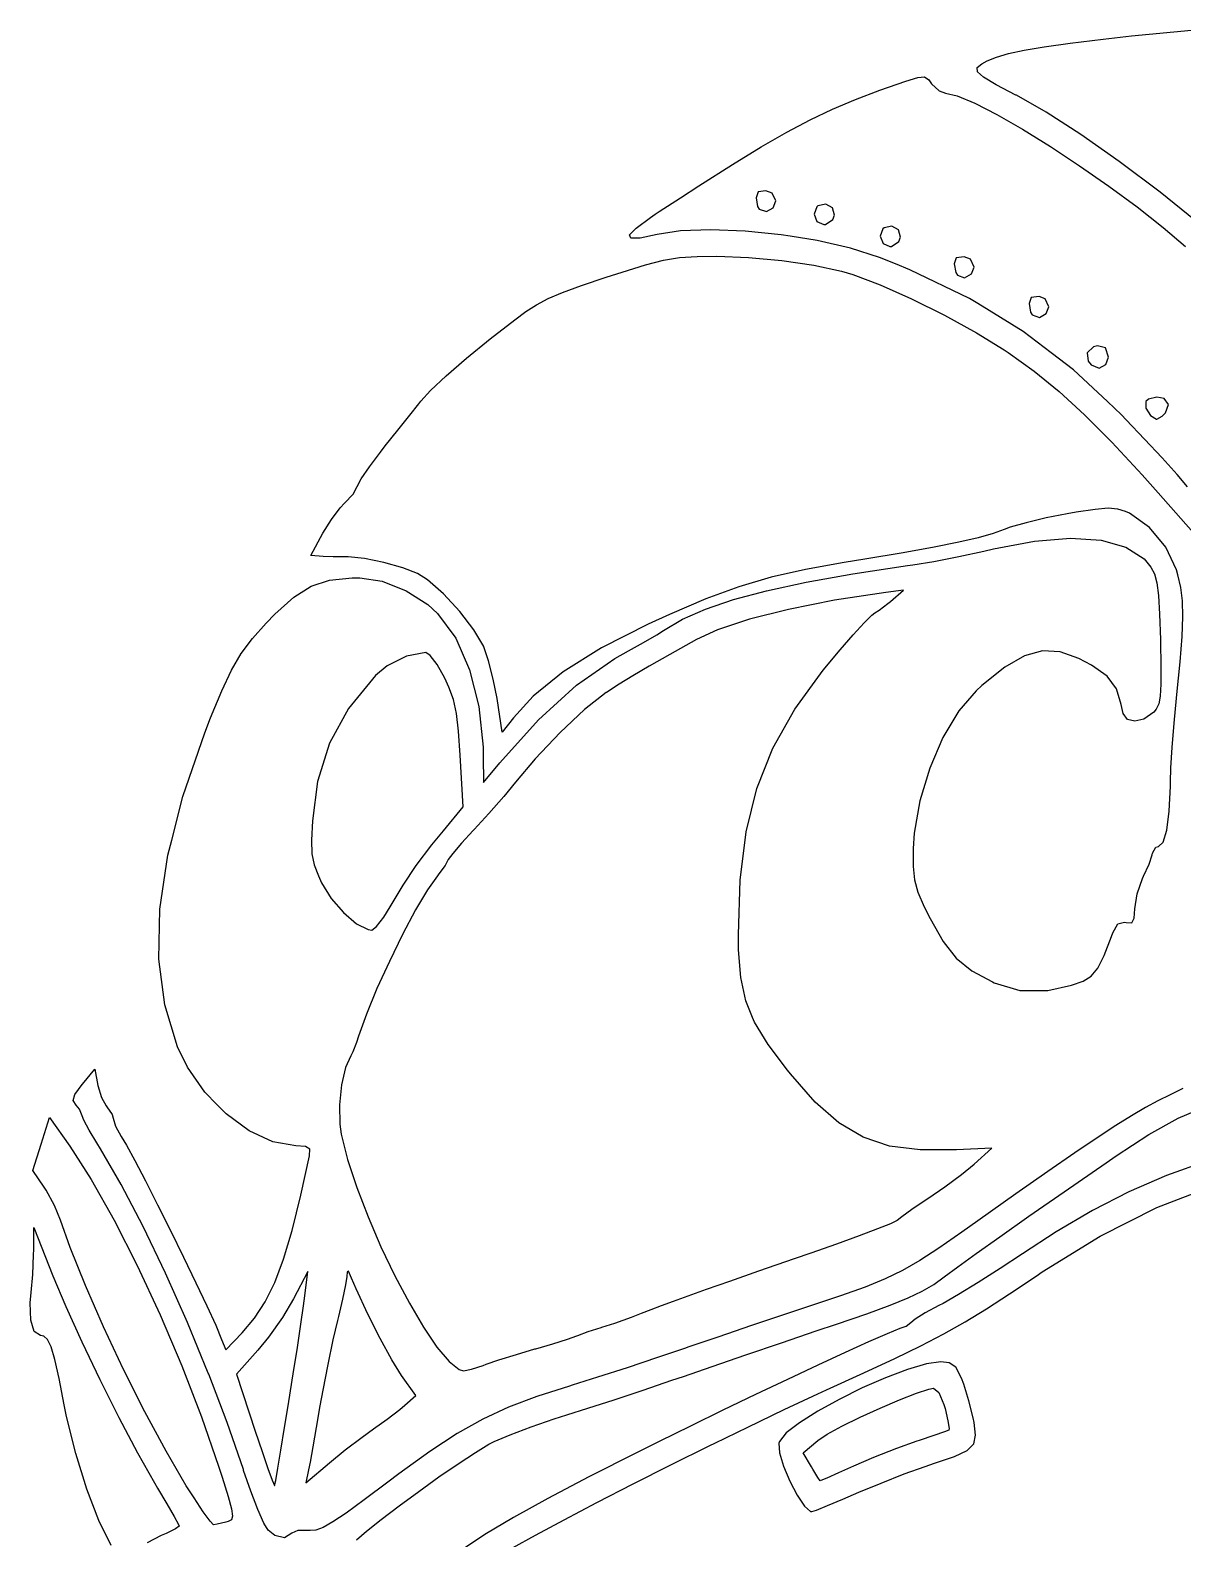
# Model space of a CAD drawing. Header units: inches. Extents: x -2.16 to 7.19, y -6.87 to -1.22.
# Drawn here: x -1.44 to -0.785, y -2.502 to -1.646 of the extents above; entities that cross this region are included whole.
import ezdxf

# ---------------------------------------------------------------- set-up
doc = ezdxf.new("R2010")
doc.units = ezdxf.units.IN
doc.header["$MEASUREMENT"] = 0
doc.layers.add('Front', color=13, linetype='CONTINUOUS', true_color=0xc83434)

msp = doc.modelspace()

# ---------------------------------------------------------------- linework, layer by layer
at = {"layer": 'Front', "linetype": 'CONTINUOUS'}
for p, q in [((-0.84936, -1.65326), (-0.83066, -1.65094)), ((-0.83066, -1.65094), (-0.81463, -1.64909)), ((-0.81463, -1.64909), (-0.78047, -1.64585)), ((-0.89121, -1.66115), (-0.88445, -1.65917)), ((-0.88445, -1.65917), (-0.87564, -1.65726)), ((-0.87564, -1.65726), (-0.86415, -1.65533)), ((-0.86415, -1.65533), (-0.84936, -1.65326)), ((-0.90228, -1.66712), (-0.89958, -1.66489)), ((-0.9021, -1.66951), (-0.90228, -1.66712)), ((-0.89958, -1.66489), (-0.89654, -1.66332)), ((-0.89654, -1.66332), (-0.89121, -1.66115)), ((-0.9575, -1.67996), (-0.94282, -1.6748)), ((-0.94282, -1.6748), (-0.93596, -1.67263)), ((-0.93596, -1.67263), (-0.93213, -1.67235)), ((-0.93213, -1.67235), (-0.92967, -1.67411)), ((-0.92967, -1.67411), (-0.92814, -1.67626)), ((-0.92814, -1.67626), (-0.9238, -1.68034)), ((-0.89865, -1.67257), (-0.9021, -1.66951)), ((-0.8915, -1.67678), (-0.89865, -1.67257)), ((-0.88025, -1.68264), (-0.8915, -1.67678)), ((-0.98431, -1.69067), (-0.97137, -1.68522)), ((-0.97137, -1.68522), (-0.9575, -1.67996)), ((-0.9238, -1.68034), (-0.92014, -1.68155)), ((-0.92014, -1.68155), (-0.91351, -1.68304)), ((-0.91351, -1.68304), (-0.90361, -1.68723)), ((-0.87993, -1.6828), (-0.88025, -1.68264)), ((-0.863, -1.69235), (-0.87993, -1.6828)), ((-0.99704, -1.6967), (-0.98431, -1.69067)), ((-0.90361, -1.68723), (-0.89107, -1.69371)), ((-0.89107, -1.69371), (-0.87655, -1.70208)), ((-0.84331, -1.70503), (-0.863, -1.69235)), ((-1.01029, -1.70369), (-0.99704, -1.6967)), ((-0.87655, -1.70208), (-0.86068, -1.71192)), ((-1.04118, -1.72205), (-1.02476, -1.71201)), ((-1.02476, -1.71201), (-1.01029, -1.70369)), ((-0.86068, -1.71192), (-0.84411, -1.72282)), ((-0.82154, -1.72036), (-0.84331, -1.70503)), ((-0.79837, -1.73786), (-0.82154, -1.72036)), ((-1.06027, -1.73419), (-1.04118, -1.72205)), ((-0.84411, -1.72282), (-0.82748, -1.73438)), ((-1.07068, -1.74096), (-1.06027, -1.73419)), ((-1.02657, -1.73751), (-1.02775, -1.74096)), ((-1.02212, -1.737), (-1.02657, -1.73751)), ((-1.01855, -1.73832), (-1.02212, -1.737)), ((-0.82748, -1.73438), (-0.81142, -1.74618)), ((-0.77448, -1.75706), (-0.79837, -1.73786)), ((-1.08275, -1.7488), (-1.07068, -1.74096)), ((-1.02775, -1.74096), (-1.02691, -1.74583)), ((-1.02691, -1.74583), (-1.02599, -1.74747)), ((-1.0165, -1.74276), (-1.01855, -1.73832)), ((-1.018, -1.74669), (-1.0165, -1.74276)), ((-0.99325, -1.74605), (-0.99485, -1.7503)), ((-0.9926, -1.74549), (-0.99325, -1.74605)), ((-0.98822, -1.74453), (-0.9926, -1.74549)), ((-0.98436, -1.74668), (-0.98822, -1.74453)), ((-0.81142, -1.74618), (-0.79658, -1.75781)), ((-1.09581, -1.75812), (-1.08762, -1.75206)), ((-1.08762, -1.75206), (-1.08499, -1.7503)), ((-1.08499, -1.7503), (-1.08275, -1.7488)), ((-1.02599, -1.74747), (-1.02191, -1.74881)), ((-1.02191, -1.74881), (-1.018, -1.74669)), ((-0.99485, -1.7503), (-0.99316, -1.7544)), ((-0.99316, -1.7544), (-0.98923, -1.75617)), ((-0.98841, -1.75608), (-0.98423, -1.7532)), ((-0.98321, -1.75089), (-0.98436, -1.74668)), ((-0.98423, -1.7532), (-0.98321, -1.75089)), ((-1.09953, -1.76207), (-1.09581, -1.75812)), ((-1.09878, -1.76395), (-1.09953, -1.76207)), ((-1.08388, -1.76178), (-1.09356, -1.76383)), ((-1.07057, -1.75971), (-1.08388, -1.76178)), ((-1.05342, -1.7591), (-1.07057, -1.75971)), ((-1.03397, -1.75991), (-1.05342, -1.7591)), ((-1.01345, -1.76201), (-1.03397, -1.75991)), ((-1.00848, -1.7628), (-1.01345, -1.76201)), ((-0.99309, -1.76527), (-1.00848, -1.7628)), ((-0.98923, -1.75617), (-0.98841, -1.75608)), ((-0.95575, -1.75855), (-0.95735, -1.7628)), ((-0.95735, -1.7628), (-0.95566, -1.7669)), ((-0.9551, -1.75799), (-0.95575, -1.75855)), ((-0.95072, -1.75703), (-0.9551, -1.75799)), ((-0.94686, -1.75918), (-0.95072, -1.75703)), ((-0.94571, -1.76339), (-0.94686, -1.75918)), ((-0.94673, -1.7657), (-0.94571, -1.76339)), ((-0.79658, -1.75781), (-0.784, -1.76852)), ((-1.09356, -1.76383), (-1.09878, -1.76395)), ((-0.97411, -1.76957), (-0.99309, -1.76527)), ((-0.95775, -1.77478), (-0.97411, -1.76957)), ((-0.95566, -1.7669), (-0.95173, -1.76867)), ((-0.95173, -1.76867), (-0.95091, -1.76858)), ((-0.95091, -1.76858), (-0.94673, -1.7657)), ((-1.10369, -1.78309), (-1.09061, -1.779)), ((-1.09061, -1.779), (-1.08039, -1.77636)), ((-1.08039, -1.77636), (-1.07122, -1.77487)), ((-1.07122, -1.77487), (-1.06125, -1.77422)), ((-1.06125, -1.77422), (-1.04994, -1.77409)), ((-1.04994, -1.77409), (-1.03202, -1.77476)), ((-1.03202, -1.77476), (-1.01315, -1.77655)), ((-1.01315, -1.77655), (-0.99501, -1.77923)), ((-0.99501, -1.77923), (-0.9793, -1.78258)), ((-0.94867, -1.77846), (-0.95775, -1.77478)), ((-0.94042, -1.7818), (-0.94867, -1.77846)), ((-0.91407, -1.77501), (-0.91525, -1.77846)), ((-0.91525, -1.77846), (-0.91441, -1.78333)), ((-0.90962, -1.7745), (-0.91407, -1.77501)), ((-0.90605, -1.77582), (-0.90962, -1.7745)), ((-0.904, -1.78026), (-0.90605, -1.77582)), ((-0.9055, -1.78419), (-0.904, -1.78026)), ((-1.12691, -1.79082), (-1.11288, -1.78609)), ((-1.11288, -1.78609), (-1.10369, -1.78309)), ((-0.9793, -1.78258), (-0.97276, -1.78448)), ((-0.97276, -1.78448), (-0.95733, -1.7903)), ((-0.90661, -1.79807), (-0.94042, -1.7818)), ((-0.91441, -1.78333), (-0.91349, -1.78497)), ((-0.91349, -1.78497), (-0.90941, -1.78631)), ((-0.90941, -1.78631), (-0.9055, -1.78419)), ((-1.14576, -1.7982), (-1.13757, -1.79473)), ((-1.13757, -1.79473), (-1.12691, -1.79082)), ((-0.95733, -1.7903), (-0.93945, -1.79829)), ((-0.87157, -1.79751), (-0.87275, -1.80096)), ((-0.86712, -1.797), (-0.87157, -1.79751)), ((-0.86355, -1.79832), (-0.86712, -1.797)), ((-1.16476, -1.81015), (-1.15844, -1.80551)), ((-1.15844, -1.80551), (-1.15242, -1.80166)), ((-1.15242, -1.80166), (-1.14576, -1.7982)), ((-0.93945, -1.79829), (-0.92071, -1.80763)), ((-0.9019, -1.80096), (-0.90661, -1.79807)), ((-0.87603, -1.81677), (-0.9019, -1.80096)), ((-0.87275, -1.80096), (-0.87191, -1.80583)), ((-0.87191, -1.80583), (-0.87099, -1.80747)), ((-0.8615, -1.80276), (-0.86355, -1.79832)), ((-0.863, -1.80669), (-0.8615, -1.80276)), ((-1.17862, -1.821), (-1.16476, -1.81015)), ((-0.92071, -1.80763), (-0.9027, -1.81753)), ((-0.87099, -1.80747), (-0.86691, -1.80881)), ((-0.86691, -1.80881), (-0.86505, -1.8078)), ((-0.86505, -1.8078), (-0.863, -1.80669)), ((-1.19208, -1.83205), (-1.17862, -1.821)), ((-0.9027, -1.81753), (-0.88699, -1.8272)), ((-0.86021, -1.82891), (-0.87603, -1.81677)), ((-1.20361, -1.84206), (-1.19208, -1.83205)), ((-0.88699, -1.8272), (-0.88461, -1.8288)), ((-0.88461, -1.8288), (-0.86992, -1.8394)), ((-0.8476, -1.83858), (-0.86021, -1.82891)), ((-0.83627, -1.82556), (-0.83987, -1.82891)), ((-0.83987, -1.82891), (-0.83916, -1.83367)), ((-0.83392, -1.82491), (-0.83627, -1.82556)), ((-0.82938, -1.82617), (-0.83392, -1.82491)), ((-0.82775, -1.83143), (-0.82938, -1.82617)), ((-0.82912, -1.83558), (-0.82775, -1.83143)), ((-0.86992, -1.8394), (-0.85574, -1.85093)), ((-0.82831, -1.85666), (-0.8476, -1.83858)), ((-0.83916, -1.83367), (-0.83744, -1.83585)), ((-0.83744, -1.83585), (-0.83301, -1.83765)), ((-0.83301, -1.83765), (-0.82912, -1.83558)), ((-1.21251, -1.85041), (-1.20361, -1.84206)), ((-1.21916, -1.85792), (-1.21805, -1.85647)), ((-1.21805, -1.85647), (-1.21251, -1.85041)), ((-0.85574, -1.85093), (-0.8413, -1.86409)), ((-0.82025, -1.86422), (-0.82831, -1.85666)), ((-0.80501, -1.85528), (-0.80656, -1.85666)), ((-0.80656, -1.85666), (-0.80644, -1.86035)), ((-0.80025, -1.85405), (-0.80501, -1.85528)), ((-0.79614, -1.85488), (-0.80025, -1.85405)), ((-0.79358, -1.8582), (-0.79614, -1.85488)), ((-1.23103, -1.87285), (-1.22428, -1.8644)), ((-1.22428, -1.8644), (-1.21916, -1.85792)), ((-0.8413, -1.86409), (-0.82586, -1.87958)), ((-0.8176, -1.86694), (-0.82025, -1.86422)), ((-0.80644, -1.86035), (-0.80385, -1.86447)), ((-0.80385, -1.86447), (-0.8004, -1.86654)), ((-0.80025, -1.86655), (-0.79725, -1.86485)), ((-0.79725, -1.86485), (-0.79534, -1.86291)), ((-0.79534, -1.86291), (-0.79358, -1.8582)), ((-1.23826, -1.8818), (-1.23103, -1.87285)), ((-0.80715, -1.87787), (-0.8176, -1.86694)), ((-0.8004, -1.86654), (-0.80025, -1.86655)), ((-1.24102, -1.88527), (-1.23826, -1.8818)), ((-0.82586, -1.87958), (-0.80866, -1.89811)), ((-0.79718, -1.8886), (-0.80715, -1.87787)), ((-1.24724, -1.89355), (-1.24102, -1.88527)), ((-0.7887, -1.89801), (-0.79718, -1.8886)), ((-1.25422, -1.90475), (-1.25192, -1.90044)), ((-1.25192, -1.90044), (-1.24724, -1.89355)), ((-0.80866, -1.89811), (-0.79953, -1.90832)), ((-0.78275, -1.90499), (-0.7887, -1.89801)), ((-0.7887, -1.89801), (-0.7887, -1.89801)), ((-1.26131, -1.91435), (-1.25654, -1.90913)), ((-1.25654, -1.90913), (-1.25422, -1.90475)), ((-0.79953, -1.90832), (-0.7765, -1.93434)), ((-1.26883, -1.92347), (-1.26393, -1.91697)), ((-1.26393, -1.91697), (-1.26131, -1.91435)), ((-0.82783, -1.91719), (-0.83531, -1.91778)), ((-0.82247, -1.91758), (-0.82783, -1.91719)), ((-0.81806, -1.91892), (-0.82247, -1.91758)), ((-1.27363, -1.93132), (-1.26883, -1.92347)), ((-0.87444, -1.92533), (-0.88344, -1.9279)), ((-0.86309, -1.92265), (-0.87444, -1.92533)), ((-0.85106, -1.92027), (-0.86309, -1.92265)), ((-0.84608, -1.91941), (-0.85106, -1.92027)), ((-0.83531, -1.91778), (-0.84608, -1.91941)), ((-0.81574, -1.91998), (-0.81806, -1.91892)), ((-0.80442, -1.92798), (-0.81574, -1.91998)), ((-1.28056, -1.94405), (-1.27363, -1.93132)), ((-0.90164, -1.93387), (-0.91256, -1.93641)), ((-0.89323, -1.93148), (-0.90164, -1.93387)), ((-0.88682, -1.92913), (-0.89323, -1.93148)), ((-0.88344, -1.9279), (-0.88682, -1.92913)), ((-0.86978, -1.93576), (-0.84933, -1.93414)), ((-0.84933, -1.93414), (-0.8319, -1.93532)), ((-0.7951, -1.93916), (-0.80442, -1.92798)), ((-0.94418, -1.94239), (-0.96595, -1.94605)), ((-0.92656, -1.93921), (-0.94418, -1.94239)), ((-0.91256, -1.93641), (-0.92656, -1.93921)), ((-0.91265, -1.94457), (-0.89837, -1.9415)), ((-0.89837, -1.9415), (-0.89291, -1.94022)), ((-0.89291, -1.94022), (-0.86978, -1.93576)), ((-0.8319, -1.93532), (-0.81782, -1.93927)), ((-0.81782, -1.93927), (-0.80746, -1.94594)), ((-0.78908, -1.95204), (-0.7951, -1.93916)), ((-1.27353, -1.94449), (-1.28056, -1.94405)), ((-1.26786, -1.94471), (-1.27353, -1.94449)), ((-1.2615, -1.94465), (-1.26786, -1.94471)), ((-1.25928, -1.94463), (-1.2615, -1.94465)), ((-1.25007, -1.94565), (-1.25928, -1.94463)), ((-1.23904, -1.9479), (-1.25007, -1.94565)), ((-1.2283, -1.95092), (-1.23904, -1.9479)), ((-1.21996, -1.95421), (-1.2283, -1.95092)), ((-0.99976, -1.9519), (-1.01917, -1.95633)), ((-0.97775, -1.94797), (-0.99976, -1.9519)), ((-0.96595, -1.94605), (-0.97775, -1.94797)), ((-0.97274, -1.95443), (-0.9417, -1.9497)), ((-0.9417, -1.9497), (-0.9387, -1.94927)), ((-0.9387, -1.94927), (-0.92689, -1.94732)), ((-0.92689, -1.94732), (-0.91265, -1.94457)), ((-0.80746, -1.94594), (-0.80357, -1.9506)), ((-0.80357, -1.9506), (-0.80165, -1.95435)), ((-1.2804, -1.96133), (-1.26992, -1.95795)), ((-1.26992, -1.95795), (-1.2571, -1.9567)), ((-1.2571, -1.9567), (-1.25275, -1.95663)), ((-1.25275, -1.95663), (-1.23993, -1.95858)), ((-1.23993, -1.95858), (-1.22641, -1.96392)), ((-1.21429, -1.95786), (-1.21996, -1.95421)), ((-1.20515, -1.9658), (-1.21429, -1.95786)), ((-1.01917, -1.95633), (-1.03749, -1.96173)), ((-1.02176, -1.96396), (-0.99928, -1.95915)), ((-0.99928, -1.95915), (-0.97274, -1.95443)), ((-0.80165, -1.95435), (-0.80027, -1.95943)), ((-0.80027, -1.95943), (-0.7993, -1.96674)), ((-0.78824, -1.95499), (-0.78908, -1.95204)), ((-0.78664, -1.96215), (-0.78824, -1.95499)), ((-1.30092, -1.97731), (-1.29018, -1.96755)), ((-1.29018, -1.96755), (-1.2804, -1.96133)), ((-1.22641, -1.96392), (-1.21408, -1.97179)), ((-1.19592, -1.97571), (-1.20515, -1.9658)), ((-1.05623, -1.96858), (-1.0769, -1.97735)), ((-1.05639, -1.97433), (-1.04065, -1.96898)), ((-1.03749, -1.96173), (-1.05623, -1.96858)), ((-1.04065, -1.96898), (-1.02176, -1.96396)), ((-0.954, -1.96491), (-0.98331, -1.9694)), ((-0.944, -1.96356), (-0.954, -1.96491)), ((-0.9515, -1.96997), (-0.944, -1.96356)), ((-0.7993, -1.96674), (-0.79865, -1.97719)), ((-0.78572, -1.96977), (-0.78664, -1.96215)), ((-1.30579, -1.98228), (-1.30092, -1.97731)), ((-1.21408, -1.97179), (-1.20851, -1.97687)), ((-1.20851, -1.97687), (-1.19828, -1.99095)), ((-1.18789, -1.98613), (-1.19592, -1.97571)), ((-1.0769, -1.97735), (-1.08909, -1.98291)), ((-1.06944, -1.98013), (-1.05639, -1.97433)), ((-1.0093, -1.97451), (-1.03155, -1.98015)), ((-0.98331, -1.9694), (-1.0093, -1.97451)), ((-0.96201, -1.97779), (-0.9604, -1.97646)), ((-0.9604, -1.97646), (-0.95778, -1.97492)), ((-0.95778, -1.97492), (-0.953, -1.97122)), ((-0.953, -1.97122), (-0.9515, -1.96997)), ((-0.79865, -1.97719), (-0.79818, -1.99168)), ((-0.78549, -1.97874), (-0.78572, -1.96977)), ((-1.31367, -1.99102), (-1.30579, -1.98228)), ((-1.18238, -1.99563), (-1.18789, -1.98613)), ((-1.08909, -1.98291), (-1.11552, -1.99634)), ((-1.08025, -1.9865), (-1.06944, -1.98013)), ((-1.0496, -1.98619), (-1.0615, -1.99165)), ((-1.03155, -1.98015), (-1.0496, -1.98619)), ((-0.97254, -1.98905), (-0.96632, -1.98223)), ((-0.96632, -1.98223), (-0.96201, -1.97779)), ((-0.78593, -1.98997), (-0.78549, -1.97874)), ((-1.32, -1.99951), (-1.31367, -1.99102)), ((-1.19828, -1.99095), (-1.19042, -2.0088)), ((-1.10025, -1.99803), (-1.09173, -1.99337)), ((-1.09173, -1.99337), (-1.0841, -1.98894)), ((-1.0841, -1.98894), (-1.08025, -1.9865)), ((-1.0615, -1.99165), (-1.07669, -2.00007)), ((-0.97995, -1.99746), (-0.97254, -1.98905)), ((-0.79818, -1.99168), (-0.79815, -1.99268)), ((-0.79815, -1.99268), (-0.79788, -2.00684)), ((-0.78705, -2.00436), (-0.78593, -1.98997)), ((-1.32554, -2.00901), (-1.32, -1.99951)), ((-1.22621, -2.00111), (-1.23716, -2.00661)), ((-1.21526, -1.99905), (-1.22621, -2.00111)), ((-1.21269, -2.0007), (-1.21526, -1.99905)), ((-1.20871, -2.0059), (-1.21269, -2.0007)), ((-1.18231, -1.99579), (-1.18238, -1.99563)), ((-1.1796, -2.00364), (-1.18231, -1.99579)), ((-1.11552, -1.99634), (-1.13717, -2.00993)), ((-1.12969, -2.01761), (-1.10801, -2.00241)), ((-1.10801, -2.00241), (-1.10025, -1.99803)), ((-1.07669, -2.00007), (-1.08843, -2.00672)), ((-0.98962, -2.00903), (-0.97995, -1.99746)), ((-0.87532, -2.00093), (-0.88655, -2.0074)), ((-0.8651, -1.9981), (-0.87532, -2.00093)), ((-0.85511, -1.99868), (-0.8651, -1.9981)), ((-0.84458, -2.00241), (-0.85511, -1.99868)), ((-0.83737, -2.00612), (-0.84458, -2.00241)), ((-1.33108, -2.02077), (-1.32554, -2.00901)), ((-1.23716, -2.00661), (-1.24372, -2.01208)), ((-1.20446, -2.0135), (-1.20871, -2.0059)), ((-1.19042, -2.0088), (-1.18516, -2.02964)), ((-1.1769, -2.01416), (-1.1796, -2.00364)), ((-1.13717, -2.00993), (-1.15427, -2.02385)), ((-1.08843, -2.00672), (-1.09769, -2.01216)), ((-1.00572, -2.0312), (-0.98962, -2.00903)), ((-0.88655, -2.0074), (-0.89955, -2.01776)), ((-0.82847, -2.01244), (-0.83737, -2.00612)), ((-0.79788, -2.00684), (-0.7979, -2.0169)), ((-0.78884, -2.0228), (-0.78705, -2.00436)), ((-1.24372, -2.01208), (-1.25903, -2.0307)), ((-1.20207, -2.01869), (-1.20446, -2.0135)), ((-1.19956, -2.02572), (-1.20207, -2.01869)), ((-1.17479, -2.02513), (-1.1769, -2.01416)), ((-1.15133, -2.03726), (-1.12969, -2.01761)), ((-1.10543, -2.01697), (-1.11262, -2.02171)), ((-1.09769, -2.01216), (-1.10543, -2.01697)), ((-0.89955, -2.01776), (-0.90288, -2.02071)), ((-0.82311, -2.01956), (-0.82847, -2.01244)), ((-0.82042, -2.02843), (-0.82311, -2.01956)), ((-0.7979, -2.0169), (-0.79831, -2.02373)), ((-1.3374, -2.03603), (-1.33108, -2.02077)), ((-1.19785, -2.03356), (-1.19956, -2.02572)), ((-1.17181, -2.04429), (-1.17479, -2.02513)), ((-1.15427, -2.02385), (-1.16541, -2.03604)), ((-1.11275, -2.02179), (-1.12514, -2.03143)), ((-1.11262, -2.02171), (-1.11275, -2.02179)), ((-0.90288, -2.02071), (-0.9127, -2.0321)), ((-0.8193, -2.03354), (-0.82042, -2.02843)), ((-0.79917, -2.02821), (-0.80059, -2.03124)), ((-0.79831, -2.02373), (-0.79917, -2.02821)), ((-0.79038, -2.03917), (-0.78905, -2.02491)), ((-0.78905, -2.02491), (-0.78884, -2.0228)), ((-1.34072, -2.04452), (-1.3374, -2.03603)), ((-1.25903, -2.0307), (-1.26988, -2.05047)), ((-1.19665, -2.04361), (-1.19785, -2.03356)), ((-1.18516, -2.02964), (-1.18275, -2.05271)), ((-1.17324, -2.06161), (-1.15133, -2.03726)), ((-1.16541, -2.03604), (-1.17181, -2.04429)), ((-1.12514, -2.03143), (-1.13896, -2.04431)), ((-1.01815, -2.05326), (-1.00572, -2.0312)), ((-0.9127, -2.0321), (-0.92164, -2.04717)), ((-0.81698, -2.037), (-0.8193, -2.03354)), ((-0.81269, -2.03792), (-0.81698, -2.037)), ((-0.80759, -2.03677), (-0.81269, -2.03792)), ((-0.8019, -2.03292), (-0.80759, -2.03677)), ((-0.80059, -2.03124), (-0.8019, -2.03292)), ((-1.35314, -2.08067), (-1.34072, -2.04452)), ((-1.19569, -2.05726), (-1.19665, -2.04361)), ((-1.13896, -2.04431), (-1.15309, -2.05935)), ((-0.79146, -2.05284), (-0.79038, -2.03917)), ((-1.26988, -2.05047), (-1.27664, -2.07227)), ((-1.18275, -2.05271), (-1.18263, -2.0578)), ((-1.02722, -2.07614), (-1.01815, -2.05326)), ((-0.92164, -2.04717), (-0.9292, -2.06462)), ((-0.79221, -2.06447), (-0.79146, -2.05284)), ((-1.19396, -2.08657), (-1.19569, -2.05726)), ((-1.18263, -2.0578), (-1.18248, -2.0728)), ((-1.18248, -2.0728), (-1.17324, -2.06161)), ((-1.15309, -2.05935), (-1.16422, -2.07261)), ((-0.9292, -2.06462), (-0.93485, -2.08315)), ((-0.7925, -2.0726), (-0.79221, -2.06447)), ((-1.27664, -2.07227), (-1.27956, -2.09457)), ((-1.16422, -2.07261), (-1.17094, -2.08069)), ((-1.03329, -2.10079), (-1.02722, -2.07614)), ((-0.79315, -2.08906), (-0.79252, -2.07494)), ((-0.79252, -2.07494), (-0.7925, -2.0726)), ((-1.35947, -2.10559), (-1.35314, -2.08067)), ((-1.20523, -2.10015), (-1.19396, -2.08657)), ((-1.17094, -2.08069), (-1.17941, -2.09033)), ((-0.93485, -2.08315), (-0.93806, -2.10146)), ((-1.27956, -2.09457), (-1.2801, -2.10559)), ((-1.17941, -2.09033), (-1.18786, -2.09954)), ((-0.79455, -2.09981), (-0.79315, -2.08906)), ((-1.36161, -2.114), (-1.35947, -2.10559)), ((-1.2801, -2.10559), (-1.2799, -2.11333)), ((-1.21176, -2.10815), (-1.20523, -2.10015)), ((-1.18837, -2.10008), (-1.19496, -2.10721)), ((-1.18786, -2.09954), (-1.18837, -2.10008)), ((-1.03669, -2.12814), (-1.03329, -2.10079)), ((-0.93806, -2.10146), (-0.9386, -2.1103)), ((-0.79663, -2.10665), (-0.79455, -2.09981)), ((-1.36613, -2.1447), (-1.36161, -2.114)), ((-1.2799, -2.11333), (-1.27869, -2.11951)), ((-1.22069, -2.11987), (-1.21176, -2.10815)), ((-1.19996, -2.11299), (-1.20255, -2.11646)), ((-1.19496, -2.10721), (-1.19996, -2.11299)), ((-0.9386, -2.1103), (-0.93858, -2.12046)), ((-0.80459, -2.11917), (-0.80286, -2.11382)), ((-0.80286, -2.11382), (-0.80275, -2.11281)), ((-0.80275, -2.11281), (-0.80089, -2.10948)), ((-0.80089, -2.10948), (-0.79928, -2.10905)), ((-0.79928, -2.10905), (-0.79663, -2.10665)), ((-1.27869, -2.11951), (-1.27624, -2.12581)), ((-1.22817, -2.13101), (-1.22069, -2.11987)), ((-1.20421, -2.11982), (-1.20781, -2.12469)), ((-1.20275, -2.11694), (-1.20421, -2.11982)), ((-1.20255, -2.11646), (-1.20275, -2.11694)), ((-0.93858, -2.12046), (-0.93783, -2.12807)), ((-0.80775, -2.12589), (-0.80459, -2.11917)), ((-1.27624, -2.12581), (-1.27435, -2.12979)), ((-1.27435, -2.12979), (-1.26891, -2.13856)), ((-1.23548, -2.14342), (-1.22817, -2.13101)), ((-1.20867, -2.12573), (-1.21426, -2.13364)), ((-1.20781, -2.12469), (-1.20867, -2.12573)), ((-1.03775, -2.15913), (-1.03669, -2.12814)), ((-0.93783, -2.12807), (-0.9359, -2.13503)), ((-0.8115, -2.13603), (-0.80843, -2.12726)), ((-0.80843, -2.12726), (-0.80775, -2.12589)), ((-1.26891, -2.13856), (-1.26192, -2.14662)), ((-1.21426, -2.13364), (-1.22102, -2.14511)), ((-0.9359, -2.13503), (-0.93231, -2.14327)), ((-0.81275, -2.1444), (-0.8115, -2.13603)), ((-1.36674, -2.17295), (-1.36613, -2.1447)), ((-1.26192, -2.14662), (-1.25455, -2.15289)), ((-1.23909, -2.14927), (-1.23548, -2.14342)), ((-1.22102, -2.14511), (-1.22843, -2.15904)), ((-0.93231, -2.14327), (-0.92896, -2.15001)), ((-0.81302, -2.14985), (-0.81275, -2.1444)), ((-1.25455, -2.15289), (-1.24796, -2.15625)), ((-1.24796, -2.15625), (-1.24595, -2.15655)), ((-1.24595, -2.15655), (-1.24317, -2.15452)), ((-1.24317, -2.15452), (-1.23909, -2.14927)), ((-0.92896, -2.15001), (-0.92163, -2.16304)), ((-0.82524, -2.15814), (-0.82245, -2.15307)), ((-0.82245, -2.15307), (-0.81865, -2.15208)), ((-0.81865, -2.15208), (-0.8177, -2.15228)), ((-0.8177, -2.15228), (-0.81442, -2.15246)), ((-0.81442, -2.15246), (-0.81302, -2.14985)), ((-1.22843, -2.15904), (-1.23592, -2.17428)), ((-1.03764, -2.1677), (-1.03775, -2.15913)), ((-0.92163, -2.16304), (-0.91415, -2.17251)), ((-0.83014, -2.17098), (-0.82599, -2.16019)), ((-0.82599, -2.16019), (-0.82524, -2.15814)), ((-1.36344, -2.19892), (-1.36674, -2.17295)), ((-1.23592, -2.17428), (-1.24296, -2.18972)), ((-1.03648, -2.18337), (-1.03764, -2.1677)), ((-0.91415, -2.17251), (-0.90521, -2.17972)), ((-0.8337, -2.17815), (-0.83014, -2.17098)), ((-0.90521, -2.17972), (-0.89352, -2.18598)), ((-0.84214, -2.18557), (-0.83744, -2.18268)), ((-0.83744, -2.18268), (-0.8337, -2.17815)), ((-1.24296, -2.18972), (-1.24899, -2.20424)), ((-1.03365, -2.1966), (-1.03648, -2.18337)), ((-0.89352, -2.18598), (-0.89267, -2.18637)), ((-0.89267, -2.18637), (-0.878, -2.19073)), ((-0.878, -2.19073), (-0.86221, -2.19077)), ((-0.86221, -2.19077), (-0.84859, -2.18782)), ((-0.84859, -2.18782), (-0.84214, -2.18557)), ((-1.35626, -2.2228), (-1.36344, -2.19892)), ((-1.0297, -2.20622), (-1.03365, -2.1966)), ((-1.24899, -2.20424), (-1.25348, -2.2167)), ((-1.02862, -2.20885), (-1.0297, -2.20622)), ((-1.25348, -2.2167), (-1.25456, -2.2203)), ((-1.02088, -2.22153), (-1.02862, -2.20885)), ((-1.35058, -2.23437), (-1.35626, -2.2228)), ((-1.2566, -2.22564), (-1.25783, -2.2278)), ((-1.25456, -2.2203), (-1.2566, -2.22564)), ((-1.0099, -2.23608), (-1.02088, -2.22153)), ((-1.34063, -2.24851), (-1.35058, -2.23437)), ((-1.25783, -2.2278), (-1.26083, -2.23447)), ((-1.41017, -2.24395), (-1.40319, -2.2354)), ((-1.40319, -2.2354), (-1.40146, -2.24463)), ((-1.26083, -2.23447), (-1.263, -2.24435)), ((-1.00825, -2.23812), (-1.0099, -2.23608)), ((-0.99413, -2.25412), (-1.00825, -2.23812)), ((-1.4154, -2.25319), (-1.41444, -2.24975)), ((-1.41444, -2.24975), (-1.41039, -2.24423)), ((-1.41039, -2.24423), (-1.41017, -2.24395)), ((-1.40146, -2.24463), (-1.39942, -2.25151)), ((-1.39942, -2.25151), (-1.39667, -2.25635)), ((-1.33363, -2.25566), (-1.34063, -2.24851)), ((-1.263, -2.24435), (-1.26414, -2.25566)), ((-0.79275, -2.24996), (-0.7996, -2.25341)), ((-0.78547, -2.24644), (-0.79275, -2.24996)), ((-1.4137, -2.25595), (-1.4154, -2.25319)), ((-1.41184, -2.2582), (-1.4137, -2.25595)), ((-1.41025, -2.26185), (-1.41184, -2.2582)), ((-1.39667, -2.25635), (-1.39623, -2.25676)), ((-1.39623, -2.25676), (-1.3932, -2.26115)), ((-1.32863, -2.26078), (-1.33363, -2.25566)), ((-1.26414, -2.25566), (-1.26402, -2.26666)), ((-0.9807, -2.26596), (-0.99413, -2.25412)), ((-0.80671, -2.25728), (-0.81454, -2.26188)), ((-0.7996, -2.25341), (-0.80671, -2.25728)), ((-0.78822, -2.26333), (-0.77198, -2.25637)), ((-1.43356, -2.27795), (-1.42877, -2.26297)), ((-1.42877, -2.26297), (-1.41739, -2.27913)), ((-1.40934, -2.26438), (-1.41025, -2.26185)), ((-1.40633, -2.27006), (-1.40934, -2.26438)), ((-1.3932, -2.26115), (-1.39275, -2.26334)), ((-1.39275, -2.26334), (-1.39138, -2.26788)), ((-1.39138, -2.26788), (-1.38811, -2.27363)), ((-1.31546, -2.27044), (-1.32863, -2.26078)), ((-1.26402, -2.26666), (-1.26325, -2.27243)), ((-0.96696, -2.27413), (-0.9807, -2.26596)), ((-0.82353, -2.2675), (-0.83415, -2.27445)), ((-0.81454, -2.26188), (-0.82353, -2.2675)), ((-0.80479, -2.27252), (-0.78822, -2.26333)), ((-1.40195, -2.27729), (-1.40633, -2.27006)), ((-1.38811, -2.27363), (-1.38809, -2.27366)), ((-1.38809, -2.27366), (-1.38508, -2.27865)), ((-1.30199, -2.27677), (-1.31546, -2.27044)), ((-1.28909, -2.27905), (-1.30199, -2.27677)), ((-1.26325, -2.27243), (-1.25966, -2.28674)), ((-0.95192, -2.27907), (-0.96696, -2.27413)), ((-0.83415, -2.27445), (-0.84683, -2.28302)), ((-0.82328, -2.28461), (-0.80479, -2.27252)), ((-1.43835, -2.29293), (-1.43356, -2.27795)), ((-1.41739, -2.27913), (-1.40512, -2.29815)), ((-1.39986, -2.28062), (-1.40195, -2.27729)), ((-1.38815, -2.30087), (-1.39986, -2.28062)), ((-1.38508, -2.27865), (-1.38037, -2.28732)), ((-1.28351, -2.27935), (-1.28909, -2.27905)), ((-1.28619, -2.30687), (-1.28133, -2.28467)), ((-1.28113, -2.28092), (-1.28351, -2.27935)), ((-1.28133, -2.28467), (-1.28113, -2.28092)), ((-0.93459, -2.28127), (-0.95192, -2.27907)), ((-0.91398, -2.28119), (-0.93459, -2.28127)), ((-0.894, -2.28024), (-0.91398, -2.28119)), ((-0.904, -2.28933), (-0.894, -2.28024)), ((-0.84683, -2.28302), (-0.86204, -2.29352)), ((-0.82895, -2.28852), (-0.82328, -2.28461)), ((-1.43195, -2.30236), (-1.43835, -2.29293)), ((-1.38037, -2.28732), (-1.37437, -2.29885)), ((-1.25966, -2.28674), (-1.25448, -2.30259)), ((-0.91104, -2.29518), (-0.904, -2.28933)), ((-0.86204, -2.29352), (-0.88023, -2.30623)), ((-0.85283, -2.305), (-0.82895, -2.28852)), ((-0.77155, -2.28738), (-0.79481, -2.29583)), ((-1.43077, -2.30418), (-1.43195, -2.30236)), ((-1.40512, -2.29815), (-1.39218, -2.32107)), ((-1.37572, -2.32474), (-1.38815, -2.30087)), ((-1.37437, -2.29885), (-1.3675, -2.31238)), ((-1.25448, -2.30259), (-1.24804, -2.31932)), ((-0.93016, -2.30883), (-0.92053, -2.30226)), ((-0.92053, -2.30226), (-0.91104, -2.29518)), ((-0.79481, -2.29583), (-0.81618, -2.30507)), ((-0.80022, -2.31388), (-0.76925, -2.30195)), ((-1.42601, -2.31285), (-1.43077, -2.30418)), ((-1.29116, -2.32691), (-1.28619, -2.30687)), ((-0.93933, -2.31492), (-0.93166, -2.30981)), ((-0.93166, -2.30981), (-0.93016, -2.30883)), ((-0.88023, -2.30623), (-0.90184, -2.32146)), ((-0.8729, -2.31894), (-0.85283, -2.305)), ((-0.81618, -2.30507), (-0.83669, -2.31556)), ((-1.42259, -2.32105), (-1.42601, -2.31285)), ((-1.3675, -2.31238), (-1.36016, -2.32709)), ((-1.24804, -2.31932), (-1.24068, -2.33627)), ((-0.94766, -2.3212), (-0.94504, -2.31899)), ((-0.94504, -2.31899), (-0.93933, -2.31492)), ((-0.88946, -2.33054), (-0.8729, -2.31894)), ((-0.83669, -2.31556), (-0.85736, -2.32773)), ((-0.83239, -2.33015), (-0.80022, -2.31388)), ((-1.4378, -2.3378), (-1.43771, -2.3253)), ((-1.43771, -2.3253), (-1.42688, -2.3528)), ((-1.41707, -2.33674), (-1.42259, -2.32105)), ((-1.39218, -2.32107), (-1.37901, -2.34695)), ((-1.36303, -2.35121), (-1.37572, -2.32474)), ((-1.36016, -2.32709), (-1.35278, -2.34212)), ((-1.29602, -2.34326), (-1.29116, -2.32691)), ((-0.96911, -2.32986), (-0.95864, -2.32593)), ((-0.95864, -2.32593), (-0.9513, -2.32299)), ((-0.9513, -2.32299), (-0.94782, -2.32134)), ((-0.94782, -2.32134), (-0.94766, -2.3212)), ((-0.91102, -2.32795), (-0.924, -2.337)), ((-0.90184, -2.32146), (-0.91102, -2.32795)), ((-0.85736, -2.32773), (-0.8765, -2.34018)), ((-1.40849, -2.3582), (-1.41707, -2.33674)), ((-1.24068, -2.33627), (-1.23275, -2.35279)), ((-0.9965, -2.33963), (-0.98198, -2.33452)), ((-0.98198, -2.33452), (-0.96911, -2.32986)), ((-0.924, -2.337), (-0.93478, -2.34405)), ((-0.90279, -2.34001), (-0.88946, -2.33054)), ((-0.86525, -2.35052), (-0.83239, -2.33015)), ((-1.43839, -2.35189), (-1.43785, -2.34074)), ((-1.43785, -2.34074), (-1.4378, -2.3378)), ((-1.35278, -2.34212), (-1.34577, -2.35665)), ((-1.30103, -2.35658), (-1.29602, -2.34326)), ((-1.02622, -2.34996), (-1.00584, -2.34288)), ((-1.00584, -2.34288), (-0.9965, -2.33963)), ((-0.93478, -2.34405), (-0.94455, -2.34969)), ((-0.91317, -2.34754), (-0.90279, -2.34001)), ((-0.8765, -2.34018), (-0.88909, -2.34851)), ((-1.43932, -2.36223), (-1.43839, -2.35189)), ((-1.42688, -2.3528), (-1.41966, -2.37005)), ((-1.37901, -2.34695), (-1.36604, -2.37481)), ((-1.35053, -2.37926), (-1.36303, -2.35121)), ((-1.28217, -2.3503), (-1.29034, -2.36585)), ((-1.28384, -2.36405), (-1.28217, -2.3503)), ((-1.26008, -2.35302), (-1.26076, -2.35785)), ((-1.25991, -2.35041), (-1.26008, -2.35302)), ((-1.25918, -2.35), (-1.25991, -2.35041)), ((-1.25732, -2.35405), (-1.25918, -2.35)), ((-1.25476, -2.36004), (-1.25732, -2.35405)), ((-1.23275, -2.35279), (-1.22457, -2.36821)), ((-1.0427, -2.35571), (-1.02622, -2.34996)), ((-0.94455, -2.34969), (-0.95451, -2.35452)), ((-0.92686, -2.3576), (-0.9209, -2.35334)), ((-0.9209, -2.35334), (-0.91317, -2.34754)), ((-0.88909, -2.34851), (-0.9016, -2.35647)), ((-0.88383, -2.36295), (-0.86882, -2.35294)), ((-0.86882, -2.35294), (-0.86525, -2.35052)), ((-1.43983, -2.36804), (-1.43932, -2.36223)), ((-1.39819, -2.38165), (-1.40849, -2.3582)), ((-1.34577, -2.35665), (-1.33954, -2.36982)), ((-1.30645, -2.36754), (-1.30103, -2.35658)), ((-1.26076, -2.35785), (-1.26244, -2.36593)), ((-1.24817, -2.37441), (-1.25476, -2.36004)), ((-1.06632, -2.36404), (-1.05587, -2.36033)), ((-1.05587, -2.36033), (-1.0427, -2.35571)), ((-0.96588, -2.35912), (-0.97984, -2.36409)), ((-0.95451, -2.35452), (-0.96588, -2.35912)), ((-0.94138, -2.36529), (-0.93341, -2.36147)), ((-0.93341, -2.36147), (-0.92686, -2.3576)), ((-0.9016, -2.35647), (-0.91282, -2.36333)), ((-1.43951, -2.37786), (-1.43983, -2.36804)), ((-1.41966, -2.37005), (-1.41053, -2.39014)), ((-1.33954, -2.36982), (-1.33452, -2.38081)), ((-1.31252, -2.3768), (-1.30645, -2.36754)), ((-1.29034, -2.36585), (-1.29662, -2.37633)), ((-1.28612, -2.38011), (-1.28461, -2.36978)), ((-1.28461, -2.36978), (-1.28384, -2.36405)), ((-1.26244, -2.36593), (-1.26476, -2.37572)), ((-1.22457, -2.36821), (-1.21651, -2.38189)), ((-1.08726, -2.37179), (-1.08142, -2.36956)), ((-1.08142, -2.36956), (-1.07464, -2.36705)), ((-1.07464, -2.36705), (-1.06632, -2.36404)), ((-0.994, -2.36883), (-1.011, -2.37449)), ((-0.97984, -2.36409), (-0.994, -2.36883)), ((-0.9649, -2.37426), (-0.95159, -2.36943)), ((-0.95159, -2.36943), (-0.94138, -2.36529)), ((-0.924, -2.36964), (-0.93172, -2.37376)), ((-0.92157, -2.36836), (-0.924, -2.36964)), ((-0.91282, -2.36333), (-0.92157, -2.36836)), ((-0.90909, -2.37878), (-0.89694, -2.37139)), ((-0.89694, -2.37139), (-0.88383, -2.36295)), ((-1.43748, -2.38426), (-1.43951, -2.37786)), ((-1.36604, -2.37481), (-1.35373, -2.40371)), ((-1.33869, -2.40787), (-1.35053, -2.37926)), ((-1.31951, -2.38503), (-1.31252, -2.3768)), ((-1.29662, -2.37633), (-1.30451, -2.3875)), ((-1.26535, -2.37802), (-1.26797, -2.38909)), ((-1.26476, -2.37572), (-1.26535, -2.37802)), ((-1.2412, -2.38833), (-1.24817, -2.37441)), ((-1.11525, -2.38186), (-1.10788, -2.37953)), ((-1.10788, -2.37953), (-1.09851, -2.37618)), ((-1.09851, -2.37618), (-1.09275, -2.37396)), ((-1.09275, -2.37396), (-1.08726, -2.37179)), ((-1.011, -2.37449), (-1.03025, -2.38096)), ((-0.98215, -2.38016), (-0.9649, -2.37426)), ((-0.93983, -2.37936), (-0.94249, -2.38153)), ((-0.93742, -2.37727), (-0.93983, -2.37936)), ((-0.93172, -2.37376), (-0.93742, -2.37727)), ((-0.92119, -2.38561), (-0.90909, -2.37878)), ((-1.43389, -2.38655), (-1.43748, -2.38426)), ((-1.432, -2.38693), (-1.43389, -2.38655)), ((-1.4299, -2.38888), (-1.432, -2.38693)), ((-1.38676, -2.40593), (-1.39819, -2.38165)), ((-1.33452, -2.38081), (-1.33112, -2.38878)), ((-1.32873, -2.39476), (-1.31951, -2.38503)), ((-1.30451, -2.3875), (-1.3106, -2.39497)), ((-1.28813, -2.39332), (-1.28612, -2.38011)), ((-1.23458, -2.4004), (-1.2412, -2.38833)), ((-1.21651, -2.38189), (-1.20888, -2.39317)), ((-1.13474, -2.38863), (-1.12941, -2.38673)), ((-1.12941, -2.38673), (-1.129, -2.38655)), ((-1.129, -2.38655), (-1.12312, -2.38431)), ((-1.12312, -2.38431), (-1.11569, -2.38199)), ((-1.11569, -2.38199), (-1.11525, -2.38186)), ((-1.04948, -2.38749), (-1.06642, -2.39329)), ((-1.03025, -2.38096), (-1.04948, -2.38749)), ((-1.01322, -2.39066), (-0.99362, -2.38402)), ((-0.99362, -2.38402), (-0.98215, -2.38016)), ((-0.95333, -2.38559), (-0.96389, -2.39024)), ((-0.94611, -2.3826), (-0.95333, -2.38559)), ((-0.94279, -2.38155), (-0.94611, -2.3826)), ((-0.94249, -2.38153), (-0.94279, -2.38155)), ((-0.93419, -2.39239), (-0.92119, -2.38561)), ((-1.42792, -2.39309), (-1.4299, -2.38888)), ((-1.42584, -2.40024), (-1.42792, -2.39309)), ((-1.41053, -2.39014), (-1.40022, -2.41163)), ((-1.33112, -2.38878), (-1.32873, -2.39476)), ((-1.3106, -2.39497), (-1.3227, -2.40855)), ((-1.29047, -2.40834), (-1.28813, -2.39332)), ((-1.26797, -2.38909), (-1.27092, -2.40299)), ((-1.20888, -2.39317), (-1.20203, -2.40139)), ((-1.16384, -2.39732), (-1.15327, -2.39422)), ((-1.15327, -2.39422), (-1.15275, -2.39407)), ((-1.15275, -2.39407), (-1.14305, -2.39124)), ((-1.14305, -2.39124), (-1.13474, -2.38863)), ((-1.06775, -2.39375), (-1.08363, -2.39915)), ((-1.06642, -2.39329), (-1.06775, -2.39375)), ((-1.03353, -2.39758), (-1.01322, -2.39066)), ((-0.97722, -2.39629), (-0.99272, -2.40346)), ((-0.96389, -2.39024), (-0.97722, -2.39629)), ((-0.94899, -2.39963), (-0.93419, -2.39239)), ((-1.42343, -2.41098), (-1.42584, -2.40024)), ((-1.35373, -2.40371), (-1.34251, -2.43266)), ((-1.27092, -2.40299), (-1.27377, -2.41765)), ((-1.22903, -2.40921), (-1.23458, -2.4004)), ((-1.20203, -2.40139), (-1.19631, -2.40589)), ((-1.18937, -2.4057), (-1.18267, -2.40358)), ((-1.18267, -2.40358), (-1.18092, -2.40294)), ((-1.18092, -2.40294), (-1.17376, -2.40045)), ((-1.17376, -2.40045), (-1.16384, -2.39732)), ((-1.10098, -2.40489), (-1.11779, -2.41032)), ((-1.08363, -2.39915), (-1.10098, -2.40489)), ((-1.069, -2.40976), (-1.05273, -2.40415)), ((-1.05273, -2.40415), (-1.03353, -2.39758)), ((-0.99272, -2.40346), (-1.00984, -2.41148)), ((-0.96654, -2.40784), (-0.94899, -2.39963)), ((-0.93101, -2.40269), (-0.94177, -2.40584)), ((-0.92281, -2.40155), (-0.93101, -2.40269)), ((-0.91808, -2.40203), (-0.92281, -2.40155)), ((-0.91433, -2.40464), (-0.91808, -2.40203)), ((-0.91114, -2.41077), (-0.91433, -2.40464)), ((-1.42046, -2.42599), (-1.42343, -2.41098)), ((-1.40022, -2.41163), (-1.38942, -2.43309)), ((-1.37474, -2.42984), (-1.38676, -2.40593)), ((-1.33844, -2.40855), (-1.33869, -2.40787)), ((-1.32797, -2.43602), (-1.33844, -2.40855)), ((-1.3227, -2.40855), (-1.3121, -2.44082)), ((-1.29297, -2.42405), (-1.29047, -2.40834)), ((-1.22091, -2.42063), (-1.22903, -2.40921)), ((-1.19631, -2.40589), (-1.19383, -2.40655)), ((-1.19383, -2.40655), (-1.18937, -2.4057)), ((-1.11779, -2.41032), (-1.13212, -2.4148)), ((-1.0919, -2.41757), (-1.07553, -2.41202)), ((-1.07553, -2.41202), (-1.069, -2.40976)), ((-1.00984, -2.41148), (-1.02798, -2.42009)), ((-0.98775, -2.41751), (-0.96654, -2.40784)), ((-0.9542, -2.41054), (-0.96743, -2.41635)), ((-0.94177, -2.40584), (-0.9542, -2.41054)), ((-0.90982, -2.41424), (-0.91114, -2.41077)), ((-0.90691, -2.42359), (-0.90982, -2.41424)), ((-1.27377, -2.41765), (-1.27535, -2.42655)), ((-1.22717, -2.4262), (-1.22091, -2.42063)), ((-1.15217, -2.42122), (-1.16821, -2.4273)), ((-1.13362, -2.41525), (-1.15217, -2.42122)), ((-1.13212, -2.4148), (-1.13362, -2.41525)), ((-1.10837, -2.42303), (-1.0919, -2.41757)), ((-1.02798, -2.42009), (-1.04658, -2.42901)), ((-1.01171, -2.42862), (-0.99267, -2.41976)), ((-0.99267, -2.41976), (-0.98775, -2.41751)), ((-0.96743, -2.41635), (-0.98056, -2.42284)), ((-0.94628, -2.42303), (-0.9367, -2.41926)), ((-0.9367, -2.41926), (-0.92967, -2.41699)), ((-0.92967, -2.41699), (-0.92708, -2.41655)), ((-0.92708, -2.41655), (-0.92395, -2.41894)), ((-0.92395, -2.41894), (-0.92109, -2.42571)), ((-1.41915, -2.43246), (-1.42046, -2.42599)), ((-1.3627, -2.4522), (-1.37474, -2.42984)), ((-1.29537, -2.43883), (-1.293, -2.42423)), ((-1.293, -2.42423), (-1.29297, -2.42405)), ((-1.27535, -2.42655), (-1.27746, -2.43874)), ((-1.23713, -2.43405), (-1.23, -2.42858)), ((-1.23, -2.42858), (-1.22717, -2.4262)), ((-1.16821, -2.4273), (-1.18289, -2.43411)), ((-1.13518, -2.43161), (-1.12333, -2.42789)), ((-1.12333, -2.42789), (-1.10837, -2.42303)), ((-1.04658, -2.42901), (-1.06506, -2.43798)), ((-1.03241, -2.43851), (-1.01171, -2.42862)), ((-0.99272, -2.42956), (-1.00303, -2.43606)), ((-0.98056, -2.42284), (-0.99272, -2.42956)), ((-0.96857, -2.43296), (-0.95729, -2.42776)), ((-0.95729, -2.42776), (-0.94628, -2.42303)), ((-0.92109, -2.42571), (-0.92043, -2.4281)), ((-0.92043, -2.4281), (-0.91887, -2.43497)), ((-0.9045, -2.43329), (-0.90691, -2.42359)), ((-1.41398, -2.45356), (-1.41915, -2.43246)), ((-1.38942, -2.43309), (-1.37885, -2.4531)), ((-1.34251, -2.43266), (-1.33283, -2.46073)), ((-1.31881, -2.46269), (-1.32797, -2.43602)), ((-1.29748, -2.45167), (-1.29537, -2.43883)), ((-1.27746, -2.43874), (-1.27941, -2.44979)), ((-1.25141, -2.44423), (-1.24496, -2.43962)), ((-1.24496, -2.43962), (-1.23713, -2.43405)), ((-1.18289, -2.43411), (-1.19739, -2.44227)), ((-1.1674, -2.44289), (-1.15543, -2.43838)), ((-1.15543, -2.43838), (-1.14243, -2.43391)), ((-1.14243, -2.43391), (-1.13518, -2.43161)), ((-1.06506, -2.43798), (-1.08285, -2.44672)), ((-1.0511, -2.44762), (-1.03241, -2.43851)), ((-1.00303, -2.43606), (-1.0106, -2.44191)), ((-0.9874, -2.44265), (-0.97899, -2.43809)), ((-0.97899, -2.43809), (-0.96857, -2.43296)), ((-0.91887, -2.43497), (-0.91818, -2.43942)), ((-0.91818, -2.43942), (-0.91826, -2.44026)), ((-0.90394, -2.43603), (-0.9045, -2.43329)), ((-0.90309, -2.44308), (-0.90394, -2.43603)), ((-1.3121, -2.44082), (-1.30821, -2.45245)), ((-1.26096, -2.45153), (-1.25141, -2.44423)), ((-1.19739, -2.44227), (-1.21286, -2.45239)), ((-1.18708, -2.45295), (-1.17942, -2.44831)), ((-1.17942, -2.44831), (-1.17643, -2.44674)), ((-1.17643, -2.44674), (-1.1674, -2.44289)), ((-1.08285, -2.44672), (-1.09525, -2.4529)), ((-1.05408, -2.44907), (-1.0511, -2.44762)), ((-1.01454, -2.44667), (-1.01486, -2.44762)), ((-1.01486, -2.44762), (-1.01445, -2.45311)), ((-1.0106, -2.44191), (-1.01454, -2.44667)), ((-1.00106, -2.45314), (-0.99265, -2.44611)), ((-0.99265, -2.44611), (-0.9874, -2.44265)), ((-0.9365, -2.44659), (-0.94802, -2.45069)), ((-0.93525, -2.44618), (-0.9365, -2.44659)), ((-0.9269, -2.44339), (-0.93525, -2.44618)), ((-0.92082, -2.44128), (-0.9269, -2.44339)), ((-0.91826, -2.44026), (-0.92082, -2.44128)), ((-0.908, -2.45183), (-0.9042, -2.44806)), ((-0.9042, -2.44806), (-0.90309, -2.44308)), ((-1.40773, -2.47372), (-1.41398, -2.45356)), ((-1.37885, -2.4531), (-1.36921, -2.47022)), ((-1.35119, -2.47182), (-1.3627, -2.4522)), ((-1.30821, -2.45245), (-1.30488, -2.462)), ((-1.29921, -2.46196), (-1.29748, -2.45167)), ((-1.27941, -2.44979), (-1.28097, -2.45838)), ((-1.26995, -2.45883), (-1.26096, -2.45153)), ((-1.21286, -2.45239), (-1.23047, -2.46509)), ((-1.19679, -2.45932), (-1.18708, -2.45295)), ((-1.09525, -2.4529), (-1.12264, -2.46684)), ((-1.07604, -2.45996), (-1.05408, -2.44907)), ((-1.01445, -2.45311), (-1.01215, -2.46077)), ((-0.99637, -2.46109), (-1.00106, -2.45314)), ((-0.96112, -2.45583), (-0.97243, -2.46068)), ((-0.94802, -2.45069), (-0.96112, -2.45583)), ((-0.9265, -2.45904), (-0.91519, -2.4552)), ((-0.91519, -2.4552), (-0.908, -2.45183)), ((-1.33283, -2.46073), (-1.33087, -2.46697)), ((-1.31867, -2.46312), (-1.31881, -2.46269)), ((-1.31462, -2.47495), (-1.31867, -2.46312)), ((-1.30488, -2.462), (-1.30241, -2.46868)), ((-1.30041, -2.4689), (-1.29921, -2.46196)), ((-1.2834, -2.47021), (-1.26995, -2.45883)), ((-1.28182, -2.46275), (-1.2834, -2.47021)), ((-1.28097, -2.45838), (-1.28182, -2.46275)), ((-1.23047, -2.46509), (-1.23673, -2.46979)), ((-1.20776, -2.46688), (-1.19679, -2.45932)), ((-1.09759, -2.47083), (-1.07604, -2.45996)), ((-1.01215, -2.46077), (-1.00858, -2.46927)), ((-0.99558, -2.46241), (-0.99637, -2.46109)), ((-0.99266, -2.46714), (-0.99558, -2.46241)), ((-0.98101, -2.46455), (-0.98757, -2.46747)), ((-0.97243, -2.46068), (-0.98101, -2.46455)), ((-0.9568, -2.47032), (-0.9436, -2.46515)), ((-0.9436, -2.46515), (-0.93184, -2.46084)), ((-0.93184, -2.46084), (-0.9265, -2.45904)), ((-1.40086, -2.49157), (-1.40773, -2.47372)), ((-1.36921, -2.47022), (-1.36747, -2.47314)), ((-1.36747, -2.47314), (-1.36219, -2.48205)), ((-1.3468, -2.47877), (-1.35119, -2.47182)), ((-1.33087, -2.46697), (-1.32752, -2.47789)), ((-1.30241, -2.46868), (-1.30109, -2.47165)), ((-1.30109, -2.47165), (-1.30096, -2.4717)), ((-1.30096, -2.4717), (-1.30067, -2.47021)), ((-1.30067, -2.47021), (-1.30041, -2.4689)), ((-1.23673, -2.46979), (-1.25024, -2.47992)), ((-1.21923, -2.47505), (-1.20776, -2.46688)), ((-1.12264, -2.46684), (-1.14588, -2.4791)), ((-1.11806, -2.48132), (-1.09759, -2.47083)), ((-1.00858, -2.46927), (-1.0044, -2.47728)), ((-0.99127, -2.46905), (-0.99266, -2.46714)), ((-0.99101, -2.46896), (-0.99127, -2.46905)), ((-0.98757, -2.46747), (-0.99101, -2.46896)), ((-0.96948, -2.47558), (-0.9568, -2.47032)), ((-1.36219, -2.48205), (-1.35806, -2.48927)), ((-1.34157, -2.48666), (-1.3468, -2.47877)), ((-1.32752, -2.47789), (-1.32558, -2.48496)), ((-1.31064, -2.48529), (-1.31462, -2.47495)), ((-1.25024, -2.47992), (-1.26047, -2.48733)), ((-1.23041, -2.48326), (-1.21923, -2.47505)), ((-1.14588, -2.4791), (-1.16539, -2.48993)), ((-1.13674, -2.4911), (-1.11806, -2.48132)), ((-1.0044, -2.47728), (-1.00025, -2.48345)), ((-0.98727, -2.4831), (-0.9784, -2.47939)), ((-0.9784, -2.47939), (-0.96948, -2.47558)), ((-1.35806, -2.48927), (-1.35564, -2.49378)), ((-1.33766, -2.49203), (-1.34157, -2.48666)), ((-1.32558, -2.49118), (-1.32737, -2.49218)), ((-1.32558, -2.48496), (-1.32496, -2.48908)), ((-1.32496, -2.48908), (-1.32558, -2.49118)), ((-1.3072, -2.49302), (-1.31064, -2.48529)), ((-1.26047, -2.48733), (-1.26802, -2.49239)), ((-1.24883, -2.49757), (-1.24054, -2.49096)), ((-1.24054, -2.49096), (-1.23041, -2.48326)), ((-1.16539, -2.48993), (-1.18163, -2.49959)), ((-1.15296, -2.4998), (-1.13674, -2.4911)), ((-1.00025, -2.48345), (-0.99676, -2.48645)), ((-0.99676, -2.48645), (-0.99617, -2.48655)), ((-0.99617, -2.48655), (-0.99353, -2.48562)), ((-0.99353, -2.48562), (-0.98727, -2.4831)), ((-1.39382, -2.50578), (-1.40086, -2.49157)), ((-1.36261, -2.4989), (-1.3654, -2.50007)), ((-1.35734, -2.49635), (-1.36261, -2.4989)), ((-1.35525, -2.49475), (-1.35734, -2.49635)), ((-1.35564, -2.49378), (-1.35525, -2.49475)), ((-1.33572, -2.49401), (-1.33766, -2.49203)), ((-1.33369, -2.49372), (-1.33572, -2.49401)), ((-1.3287, -2.49256), (-1.33369, -2.49372)), ((-1.32737, -2.49218), (-1.3287, -2.49256)), ((-1.30473, -2.49707), (-1.3072, -2.49302)), ((-1.30094, -2.5), (-1.30473, -2.49707)), ((-1.29135, -2.49881), (-1.29539, -2.50139)), ((-1.29134, -2.4988), (-1.29135, -2.49881)), ((-1.28791, -2.4972), (-1.29134, -2.4988)), ((-1.28206, -2.49718), (-1.28791, -2.4972)), ((-1.28092, -2.4973), (-1.28206, -2.49718)), ((-1.27762, -2.497), (-1.28092, -2.4973)), ((-1.27353, -2.49549), (-1.27762, -2.497)), ((-1.26802, -2.49239), (-1.27353, -2.49549)), ((-1.25451, -2.50254), (-1.24883, -2.49757)), ((-1.18163, -2.49959), (-1.19504, -2.50834)), ((-1.16602, -2.50709), (-1.15296, -2.4998)), ((-1.3654, -2.50007), (-1.37344, -2.50416)), ((-1.29539, -2.50139), (-1.30094, -2.5))]:
    msp.add_line(p, q, dxfattribs=at)

doc.saveas('drawing.dxf')
